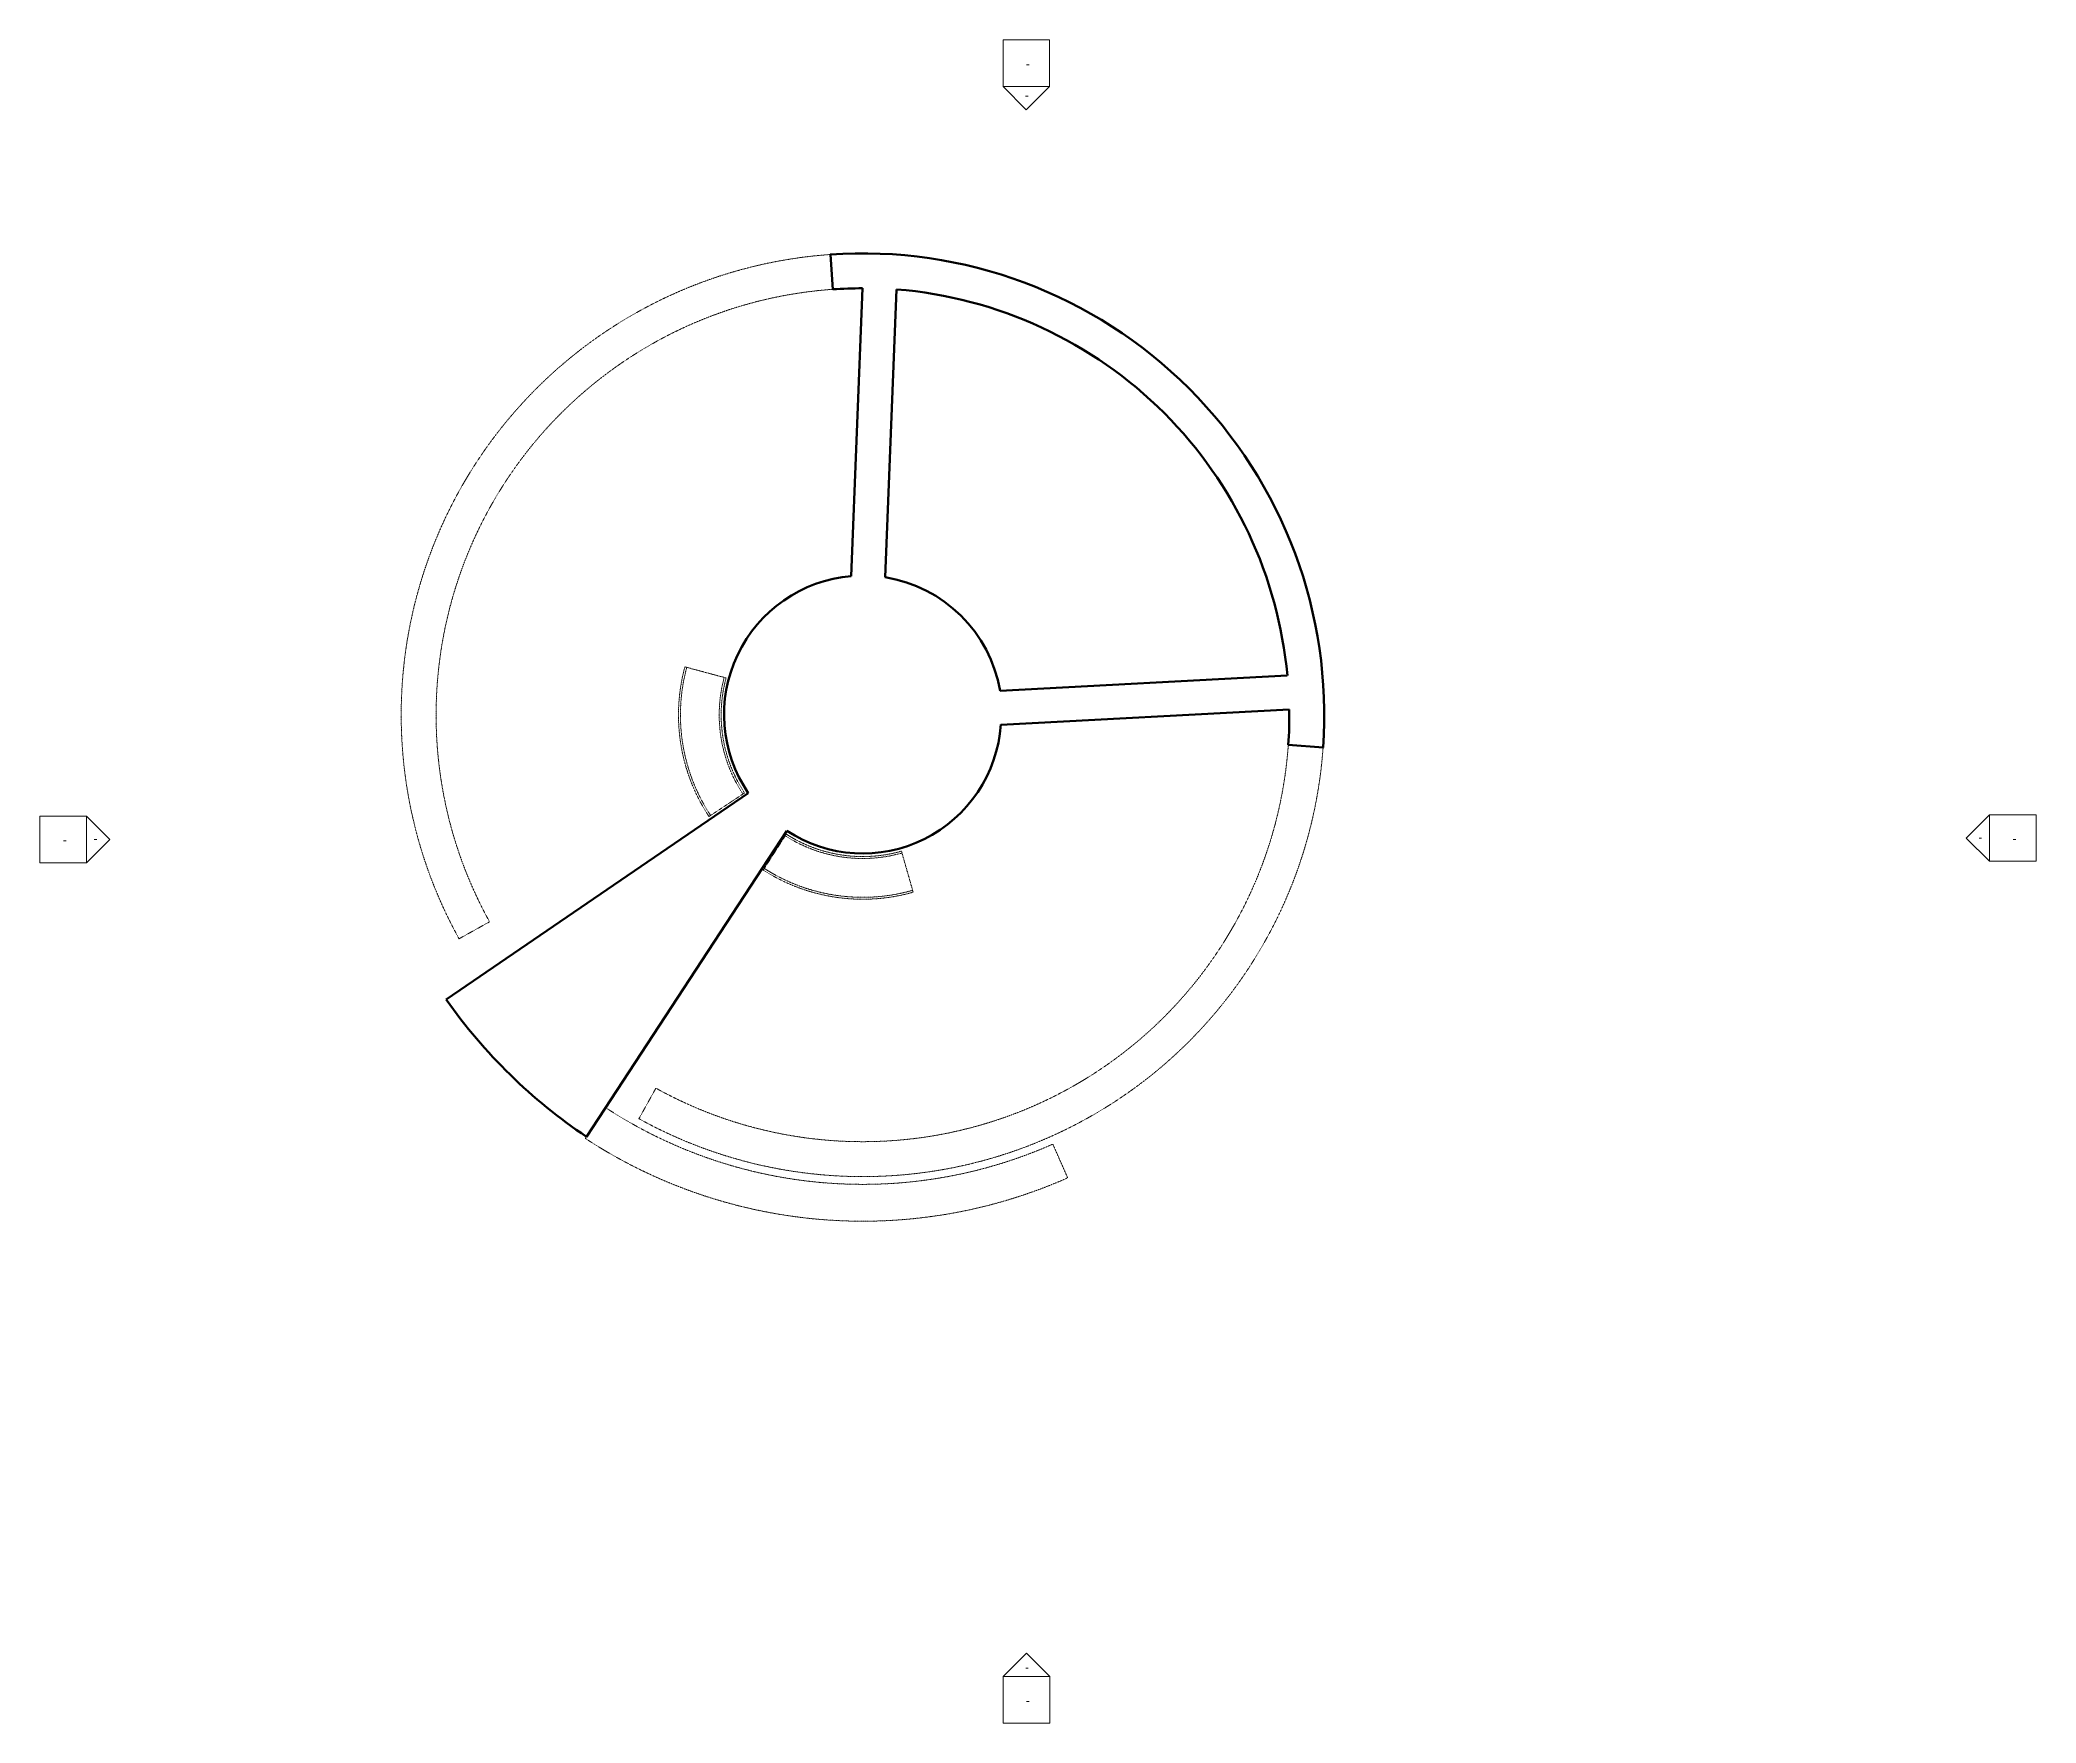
# Model space of a CAD drawing. Header units: inches. Extents: x -1067 to 992, y -835 to 901.
import ezdxf

# ---------------------------------------------------------------- set-up
doc = ezdxf.new("R2010")
doc.units = ezdxf.units.IN
doc.header["$MEASUREMENT"] = 0
doc.linetypes.add('Overhead 1_16_', pattern=[0.101562, 0.0625, -0.039062])
for name, color, linetype, lineweight in [('A-ANNO-SYMB', 6, 'Continuous', 9), ('A-FLOR-OTLN', 6, 'Continuous', 13), ('A-SECT-MBND', 5, 'Overhead 1_16_', 9)]:
    doc.layers.add(name, color=color, linetype=linetype, lineweight=lineweight)

# ---------------------------------------------------------------- blocks, each defined once
blk = doc.blocks.new('Elevation - Detail Number-151647-Base Ring')
at = {"layer": 'A-ANNO-SYMB'}
for p, q in [((-0.25, -0.25), (-0.25, 0.25)), ((-0.25, 0.25), (0.25, 0.25)), ((0.25, 0.25), (0.25, -0.25)), ((0.25, -0.25), (-0.25, -0.25))]:
    blk.add_line(p, q, dxfattribs=at)
blk = doc.blocks.new('Elevation - Detail Number-151370-Base Ring')
at = {"layer": 'A-ANNO-SYMB'}
for p, q in [((0, 0.25), (-0.25, 0)), ((0.25, 0), (0, 0.25)), ((-0.25, 0), (0.25, 0))]:
    blk.add_line(p, q, dxfattribs=at)
blk = doc.blocks.new('Elevation - Detail Number-V1-Base Ring')
at = {"layer": 'A-ANNO-SYMB'}
for p, q in [((0, 0.25), (-0.25, 0)), ((0.25, 0), (0, 0.25)), ((-0.25, 0), (0.25, 0))]:
    blk.add_line(p, q, dxfattribs=at)

msp = doc.modelspace()

# ---------------------------------------------------------------- linework, layer by layer
at = {"layer": 'A-FLOR-OTLN', "lineweight": 50}
for p, q in [((-249.1, 643.8), (-251.6, 679.7)), ((-230.1, 348.2), (-218.3, 644.9)), ((-183.3, 643.7), (-195.1, 346.9)), ((-76.5, 229.9), (219.7, 245.6)), ((221.7, 210.6), (-75.8, 194.9)), ((256.6, 171.5), (220.7, 174)), ((-647.7, -88.6), (-336.2, 124.4)), ((-296.5, 85.4), (-503.2, -230.1))]:
    msp.add_line(p, q, dxfattribs=at)
for centre, radius, start, end in [((-218.2, 204.9), 476, 45, 94.0257), ((-218.2, 204.9), 440, 90.008, 94.0257), ((-218.9, 204.2), 441, 45.0007, 85.3691), ((-218.2, 204.9), 476, 355.9743, 45), ((-217.8, 205.3), 439.4, 5.2558, 45.0007), ((-217.8, 205.3), 143.4, 94.9002, 214.3601), ((-217.8, 205.3), 143.4, 9.8763, 80.8841), ((-218.2, 204.9), 440, 355.9743, 0.7466), ((-218.2, 204.9), 142.8, 236.7741, 355.9904), ((-196.5, 227.9), 551.1, 215.0485, 236.1961)]:
    msp.add_arc(centre, radius, start, end, dxfattribs=at)
at = {"layer": 'A-SECT-MBND'}
for p, q in [((-249.1, 643.8), (-251.6, 679.7)), ((-399.7, 254), (-401.6, 254.5)), ((-399.7, 254), (-361.1, 243.6)), ((-361.1, 243.6), (-359.2, 243)), ((256.6, 171.5), (220.7, 174)), ((-340.1, 124.5), (-341.7, 123.4)), ((-375.1, 101.3), (-341.7, 123.4)), ((-376.8, 100.2), (-375.1, 101.3)), ((-298.1, 80.3), (-319.7, 46.6)), ((-297.1, 82), (-298.1, 80.3)), ((-177.7, 62.6), (-178.2, 64.5)), ((-177.7, 62.6), (-166.7, 24.1)), ((-320.8, 45), (-319.7, 46.6)), ((-166.7, 24.1), (-166.2, 22.2)), ((-603.1, -8.4), (-634.6, -25.9)), ((-449, -211.4), (-431.5, -179.9)), ((-483.4, -200), (-504.3, -231.8)), ((-22.1, -237.6), (-6.8, -272.4))]:
    msp.add_line(p, q, dxfattribs=at)
for radius, start, end in [(476, 94.0257, 209), (440, 94.0257, 209), (190, 164.8534, 213.4302), (188, 164.8534, 213.4302), (188, 164.8534, 213.4302), (148, 164.8534, 213.4302), (148, 164.8534, 213.4302), (146, 164.8534, 213.4302), (476, 241, 355.9743), (440, 241, 355.9743), (148, 237.3245, 285.9012), (148, 237.3245, 285.9012), (146, 237.3245, 285.9012), (190, 237.3245, 285.9012), (188, 237.3245, 285.9012), (188, 237.3245, 285.9012), (484, 236.7741, 293.8995), (522, 236.7741, 293.8995)]:
    msp.add_arc((-218.2, 204.9), radius, start, end, dxfattribs=at)

# ---------------------------------------------------------------- block references
at = {"layer": 'A-ANNO-SYMB', "xscale": 95.99999999999994, "yscale": 95.99999999999994, "zscale": 95.99999999999994}
for name, p in [('Elevation - Detail Number-151647-Base Ring', (-49.5, 877)), ('Elevation - Detail Number-151647-Base Ring', (-1042.8, 76.6)), ('Elevation - Detail Number-151647-Base Ring', (968, 78)), ('Elevation - Detail Number-151370-Base Ring', (-49.3, -786.6)), ('Elevation - Detail Number-151647-Base Ring', (-49.3, -810.6))]:
    msp.add_blockref(name, p, dxfattribs=at)
at = {"layer": 'A-ANNO-SYMB', "extrusion": (0, 0, -1), "xscale": 95.99999999999994, "yscale": 95.99999999999994, "zscale": 95.99999999999994}
for p, rotation in [((49.5, 853), 180), ((1018.8, 76.6), 90.00000000000038)]:
    msp.add_blockref('Elevation - Detail Number-V1-Base Ring', p, dxfattribs=dict(at, rotation=rotation))
at = {"layer": 'A-ANNO-SYMB', "xscale": 95.99999999999994, "yscale": 95.99999999999994, "zscale": 95.99999999999994, "rotation": 90}
msp.add_blockref('Elevation - Detail Number-151370-Base Ring', (944, 78), dxfattribs=at)

# ---------------------------------------------------------------- next in the draw order: texts
at = {"layer": 'A-ANNO-SYMB', "char_height": 8.852, "width": 4.86, "attachment_point": 2, "line_spacing_factor": 0.938532, "bg_fill": 3, "box_fill_scale": 1.25, "bg_fill_color": 0, "bg_fill_transparency": 0}
for insert in [(-47.9, 880.8), (-49, 848.3), (-1041.2, 80.4), (-1009.4, 81.9), (934.5, 83.2), (969.6, 81.8), (-48.8, -772.4), (-47.8, -806.8)]:
    msp.add_mtext('\\fArial|b0|i0|c0|p34|;-', dxfattribs=dict(at, insert=insert))

doc.saveas('drawing.dxf')
